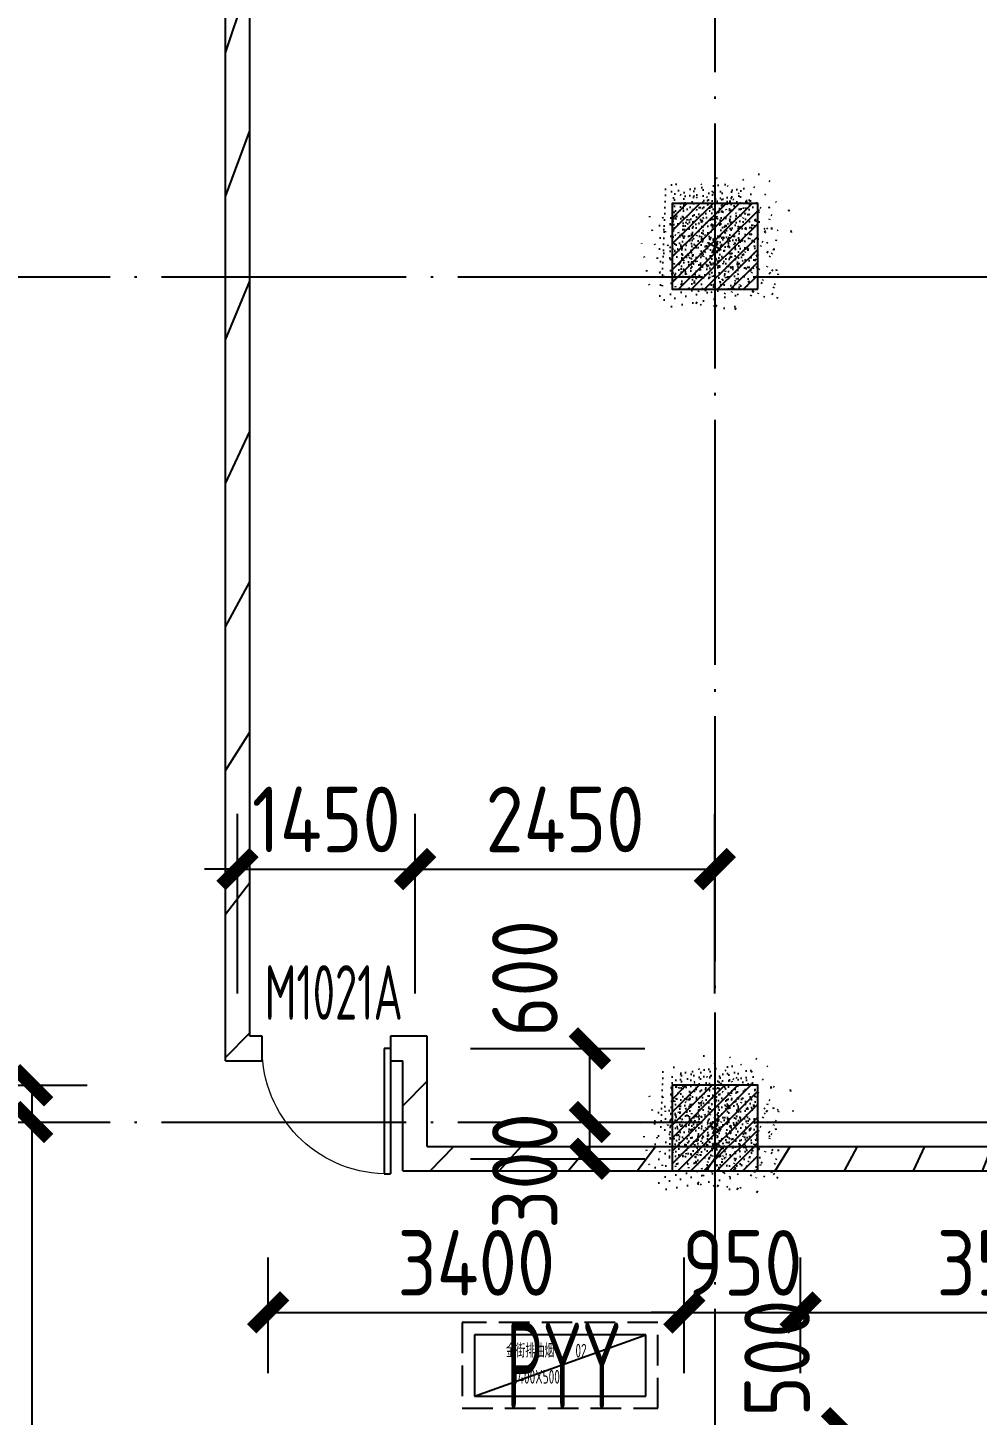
# Model space of a CAD drawing. Header units: inches. Extents: x 0 to 1813292486, y 0 to 3473589894.
# Drawn here: x 600509471 to 600517229, y 3473218124 to 3473229453 of the extents above; entities that cross this region are included whole.
import ezdxf
from ezdxf.xclip import XClip

# ---------------------------------------------------------------- set-up
doc = ezdxf.new("R2010")
doc.units = ezdxf.units.IN
doc.header["$LTSCALE"] = 1000
doc.header["$MEASUREMENT"] = 0
doc.header["$XCLIPFRAME"] = 2
doc.linetypes.add('AX-MALL-GIRD-200$0$DOTE', pattern=[2.4200000000000004, 2, -0.2, 0.02, -0.2])
doc.linetypes.add('AX-MALL-WALL-P02-QT$0$DASH', pattern=[0.35, 0.25, -0.1])
for name, color, linetype in [('A-Anno-Note', 241, 'Continuous'), ('AX-MALL-DIM-P02$0$A-Anno-Dims', 3, 'Continuous'), ('AX-MALL-DIM-P02$0$A-Detl-Thin', 131, 'Continuous'), ('AX-MALL-GIRD-200$0$A-Grid', 222, 'AX-MALL-GIRD-200$0$DOTE'), ('AX-MALL-P02-200$0$A-Anno-Note', 241, 'Continuous'), ('AX-MALL-WALL-P02$0$A-Anno-Note', 241, 'Continuous'), ('AX-MALL-WALL-P02-QT$0$A-Accs', 181, 'Continuous'), ('AX-MALL-WALL-P02-QT$0$A-Detl-Patt', 8, 'Continuous'), ('AX-MALL-WALL-P02-QT$0$A-Detl-Thin', 131, 'Continuous'), ('AX-MALL-WALL-P02-QT$0$A-Wall', 2, 'Continuous'), ('AX-MALL-WALL-P02-QT$0$A-Wall-Patt', 13, 'Continuous'), ('AX-MALL-WALL-P02-QT$0$A-Wind', 4, 'Continuous'), ('AX-MALL-WORD-P02$0$A-Wind-Iden', 11, 'Continuous'), ('AX-MALL-ZTKD-P02$0$A-Anno-Note', 241, 'Continuous'), ('MX-MALL-P02-LG$0$M-VT-DUCT-FLG', 40, 'Continuous'), ('MX-MALL-P02-LG$0$M-VT-DUCT-KED', 170, 'Continuous'), ('MX-MALL-P02-LG$0$M-VT-TEXT', 21, 'Continuous'), ('SX-MALL-WALL-L-1F~2F$0$S-COLU', 30, 'Continuous'), ('SX-MALL-WALL-L-1F~2F$0$S-PATT-WALL', 83, 'Continuous'), ('SX-MALL-WALL-L-1F~2F$0$单形心', 4, 'Continuous')]:
    doc.layers.add(name, color=color, linetype=linetype)
doc.styles.add('AX-MALL-DIM-P02$0$_TCH_DIM_T3', font='gbenor.shx')
doc.styles.add('AX-MALL-WALL-P02-QT$0$STANDARD', font='gbenor.shx', dxfattribs={"bigfont": 'gbcbig.shx'})
doc.styles.add('AX-MALL-WORD-P02$0$_TCH_WINDOW', font='gbenor.shx', dxfattribs={"bigfont": 'gbcbig.shx'})
doc.styles.add('MX-MALL-P02-LG$0$_THVAC_WIN', font='gbenor.shx', dxfattribs={"bigfont": 'gbcbig.shx'})
doc.dimstyles.new('AX-MALL-DIM-P02$0$_TCH_ARCH&&180', dxfattribs={"dimtxt": 535.5, "dimasz": 270, "dimexe": 450, "dimexo": 450, "dimgap": 137.25, "dimtad": 1, "dimdec": 0, "dimzin": 0, "dimdsep": 46, "dimtxsty": 'AX-MALL-DIM-P02$0$_TCH_DIM_T3', "dimblk": 'AX-MALL-DIM-P02$0$_ArchTick', "dimcen": 0.09, "dimclrt": 7, "dimazin": 2, "dimtfac": 1, "dimtdec": 0, "dimtix": 1, "dimtmove": 2, "dimatfit": 3, "dimfxl": 500, "dimtolj": 1, "dimtzin": 0, "dimarcsym": 0})
pattern_1 = [(45, (0, 359.0227), (-353.55353201463, 353.55353201463), [])]

# ---------------------------------------------------------------- blocks, each defined once
blk = doc.blocks.new('AX-MALL-WORD-P02')
at = {"layer": 'AX-MALL-WORD-P02$0$A-Wind-Iden', "style": 'AX-MALL-WORD-P02$0$_TCH_WINDOW', "width": 0.7}
blk.add_text('M1021A', height=446.25, rotation=339.5681612302259, dxfattribs=at).set_placement((600322210.7077367, 3473104485.871623))
blk = doc.blocks.new('AX-MALL-GIRD-200')
at = {"layer": 'AX-MALL-GIRD-200$0$A-Grid'}
for p, q in [((600354402.324564, 3473180360.198888), (600315672.785615, 3473076396.471807)), ((600223757.4145118, 3473147635.412487), (600581653.41861, 3473014308.649205)), ((600221348.6739725, 3473141169.504273), (600579244.6780716, 3473007842.740992))]:
    blk.add_line(p, q, dxfattribs=at)
blk = doc.blocks.new('AX-MALL-WALL-P02-QT$0$tj')
at = {"layer": 'AX-MALL-WALL-P02-QT$0$A-Detl-Patt'}
h = blk.add_hatch(dxfattribs=at)
h.set_pattern_fill('STEEL', color=256, scale=100.0000000000001, angle=50.43183869082386)
h.set_pattern_definition([(75.00000000004839, (-14278.19445574284, 156289.8254051208), (-153.3407249234246, 41.08752340989569), []), (75.00000000004839, (-14317.88195610046, 156358.5661673546), (-153.3407249234246, 41.08752340989569), [])])
edge = h.paths.add_edge_path()
edge.add_line((88101.273016572, 47666.64152574539), (87883.93542659283, 47459.84604215622))
edge.add_line((87883.93542659283, 47459.84604215622), (91571.54751467705, 43584.64122533798))
edge.add_arc((262949.389629302, 558937.705083496), 543101.4133620498, 251.6057364187558, 260.0288666978238)
edge.add_arc((172180.8466627672, -2862.146247219684), 27099.9982179492, 64.7128659603706, 96.9316049602786, ccw=False)
edge.add_arc((262948.9730309481, 558936.3205539446), 543099.9677998082, 261.6155114784545, 271.7251478115656)
edge.add_line((279298.9759148359, 16082.51663446426), (279298.9759315252, 16382.65274763107))
edge.add_arc((262948.9742454757, 558936.3204835369), 542799.9676941936, 261.62020364125146, 271.7261014454634, ccw=False)
edge.add_arc((172180.8456921196, -2862.14609140989), 27400.00151046549, 64.80631838577902, 96.83815911678944)
edge.add_arc((262949.394896181, 558937.7037490648), 542801.4137571028, 251.6136389015772, 260.02417327084333, ccw=False)
edge.add_line((91737.26096642017, 43845.69257831573), (88101.273016572, 47666.64152574539))
blk = doc.blocks.new('SX-MALL-WALL-L-1F~2F$0$BANWANG_XINGXIN')
at = {"color": 0}
for points in [[(0.7071067811865476, 0.7071067811865475), (-0.7071067811865477, -0.7071067811865475)], [(-0.7071067811865475, 0.7071067811865476), (0.7071067811865474, -0.7071067811865477)]]:
    blk.add_lwpolyline(points, dxfattribs=at)
blk = doc.blocks.new('SX-MALL-WALL-L-1F~2F')
at = {"layer": 'SX-MALL-WALL-L-1F~2F$0$S-PATT-WALL'}
h = blk.add_hatch(dxfattribs=at)
h.set_pattern_fill('钢筋混凝土', color=256, scale=15, pattern_type=2)
h.set_pattern_definition([(24.56816131876918, (600332935.7891504, 3473134121.862035), (-31.18316060756021, 68.21004687377882), []), (29.56816131876925, (600332935.7891504, 3473134121.862035), (97.53445422577846, -46.37920049590846), [11.25, -123.75]), (334.5681613187692, (600332935.7891504, 3473134121.862035), (19.88439775835759, 112.9961142864107), [9, -99]), (80.01956131876923, (600332943.9170215, 3473134117.997102), (117.4189029535321, 66.61682170576017), [9.5610285, -105.1713168]), (25.75236131876919, (600332946.2619354, 3473134149.974679), (141.3476152674957, -79.15081590010527), [16.87499999999951, -185.624999999996]), (76.20376131876925, (600332958.040899, 3473134143.37877), (182.3878362713222, 87.98253900728311), [14.3415432, -157.75695]), (330.7523613187692, (600332946.2619354, 3473134149.974679), (182.387767611897, 87.98268144025062), [13.49999999999975, -148.499999999996]), (0.5681613187692669, (600332957.7000613, 3473134137.710125), (62.82047321120105, -87.84980446922418), [11.25, -123.75]), (305.5681613187692, (600332957.7000613, 3473134137.710125), (72.17288940056439, 89.18848105901375), [9, -99]), (51.01956131876926, (600332962.935096, 3473134130.389305), (134.9933625470349, 1.33857134020591), [9.5610285, -105.1713168]), (17.06816131876921, (600332935.7891504, 3473134121.862035), (19.14085714793764, 46.15589493924091), [0.75, -97.8, 0.75, -100.5, 0.75, -99.375]), (347.0681613187692, (600332935.7891504, 3473134121.862035), (57.63084699394109, 41.66442757030211), [0.75, -57.3, 0.75, -95.55, 0.75, -37.875]), (307.0681613187692, (600332904.4435519, 3473134133.53919), (73.85474001336534, -31.12342331039777), [0.75, -37.5, 0.75, -117, 0.75, -155.25]), (297.0681613187692, (600332890.3872297, 3473134138.775582), (87.2164167648191, -16.46683781742514), [0.75, -48.75, 0.75, -77.69999999999999, 0.75, -110.25])])
h.paths.add_polyline_path([(600328068.9649097, 3473108669.585596), (600328313.3298917, 3473109325.547298), (600327657.3681889, 3473109569.912281), (600327413.0032068, 3473108913.950578)])
h = blk.add_hatch(dxfattribs=at)
h.set_pattern_fill('钢筋混凝土', color=256, scale=15, pattern_type=2)
h.set_pattern_definition([(24.56816131876918, (600332831.0612959, 3473133840.735579), (-31.18316060756021, 68.21004687377882), []), (29.56816131876925, (600332831.0612959, 3473133840.735579), (97.53445422577846, -46.37920049590846), [11.25, -123.75]), (334.5681613187692, (600332831.0612959, 3473133840.735579), (19.88439775835759, 112.9961142864107), [9, -99]), (80.01956131876923, (600332839.189167, 3473133836.870646), (117.4189029535321, 66.61682170576017), [9.5610285, -105.1713168]), (25.75236131876919, (600332841.5340809, 3473133868.848223), (141.3476152674957, -79.15081590010527), [16.87499999999951, -185.6249999999961]), (76.20376131876925, (600332853.3130445, 3473133862.252315), (182.3878362713222, 87.98253900728311), [14.3415432, -157.75695]), (330.7523613187692, (600332841.5340809, 3473133868.848223), (182.387767611897, 87.98268144025062), [13.49999999999975, -148.4999999999961]), (0.5681613187692669, (600332852.9722068, 3473133856.58367), (62.82047321120105, -87.84980446922418), [11.25, -123.75]), (305.5681613187692, (600332852.9722068, 3473133856.58367), (72.17288940056439, 89.18848105901375), [9, -99]), (51.01956131876926, (600332858.2072415, 3473133849.262849), (134.9933625470349, 1.33857134020591), [9.5610285, -105.1713168]), (17.06816131876921, (600332831.0612959, 3473133840.735579), (19.14085714793764, 46.15589493924091), [0.75, -97.8, 0.75, -100.5, 0.75, -99.375]), (347.0681613187692, (600332831.0612959, 3473133840.735579), (57.63084699394109, 41.66442757030211), [0.75, -57.3, 0.75, -95.55, 0.75, -37.875]), (307.0681613187692, (600332799.7156974, 3473133852.412734), (73.85474001336534, -31.12342331039777), [0.75, -37.5, 0.75, -117, 0.75, -155.25]), (297.0681613187692, (600332785.6593752, 3473133857.649127), (87.2164167648191, -16.46683781742514), [0.75, -48.75, 0.75, -77.69999999999999, 0.75, -110.25])])
h.paths.add_polyline_path([(600325555.4965162, 3473101922.550926), (600325799.8614982, 3473102578.512629), (600325143.8997954, 3473102822.877611), (600324899.5348134, 3473102166.915909)])
at = {"layer": 'SX-MALL-WALL-L-1F~2F$0$S-COLU'}
for points in [[(600328068.9649097, 3473108669.585596), (600328313.3298917, 3473109325.547298), (600327657.3681889, 3473109569.912281), (600327413.0032068, 3473108913.950578)], [(600325555.4965162, 3473101922.550926), (600325799.8614982, 3473102578.512629), (600325143.8997954, 3473102822.877611), (600324899.5348134, 3473102166.915909)]]:
    blk.add_lwpolyline(points, close=True, dxfattribs=at)
at = {"layer": 'SX-MALL-WALL-L-1F~2F$0$单形心', "xscale": 50, "yscale": 50, "zscale": 50}
for p in [(600327863.1665493, 3473109119.748938), (600325349.6981559, 3473102372.714269)]:
    blk.add_blockref('SX-MALL-WALL-L-1F~2F$0$BANWANG_XINGXIN', p, dxfattribs=at)
blk = doc.blocks.new('SX-MALL-WALL-L-2F~3F')
ref = blk.add_blockref('SX-MALL-WALL-L-1F~2F', (0, 0))
XClip(ref).set_block_clipping_path([(600349769.7341375, 3473074679.418533), (600357001.7302529, 3473071985.287766), (600356499.8725733, 3473070638.124951), (600359302.5086629, 3473069594.060767), (600362345.1765132, 3473077761.653201), (600381551.4312518, 3473070606.759726), (600391553.7259278, 3473066880.611454), (600387749.827644, 3473056669.608357), (600391632.1759799, 3473055223.319679), (600395635.5522461, 3473065969.791956), (600406982.2408491, 3473061742.817497), (600403058.8006672, 3473051210.921831), (600412723.2437257, 3473047610.6332), (600445093.3740637, 3473134503.466942), (600393055.2444371, 3473153889.197227), (600387463.4997383, 3473138878.984498), (600380158.3525343, 3473141600.366193), (600382830.751978, 3473148774.027779), (600388210.8522022, 3473146769.782572), (600390696.2253517, 3473153441.399696), (600277474.697425, 3473195619.741203), (600273446.9822528, 3473184807.934726), (600257129.111771, 3473190886.82031), (600241575.9633431, 3473149136.690594), (600258197.8999482, 3473142944.531458), (600255239.7303221, 3473135003.762026), (600263182.3271956, 3473132044.911624), (600260741.6763649, 3473125493.34496), (600269350.4970673, 3473122286.306632), (600271511.1407766, 3473128086.235537), (600286270.1853781, 3473122588.058336), (600284109.5416689, 3473116788.129431), (600282580.7823727, 3473112684.400902), (600291840.7574171, 3473109234.788475), (600290827.7957876, 3473106515.642598), (600293360.405141, 3473105572.171298), (600294731.2544166, 3473109252.0137), (600323175.4764534, 3473098655.706329), (600321336.3302773, 3473093718.790065), (600344750.773286, 3473084996.222976), (600341987.4689643, 3473077578.540671), (600344583.6790427, 3473076611.376234), (600346015.5062013, 3473080454.904757), (600351201.5612961, 3473078522.947055)])
blk = doc.blocks.new('SX-MALL-WALL-2F~3F')
blk.add_blockref('SX-MALL-WALL-L-2F~3F', (0, 0))
blk = doc.blocks.new('MX-MALL-P02-LG')
at = {"layer": 'MX-MALL-P02-LG$0$M-VT-DUCT-FLG'}
blk.add_line((600322744.2416881, 3473101008.648905), (600324230.7115095, 3473100988.463013), dxfattribs=at)
at = {"layer": 'MX-MALL-P02-LG$0$M-VT-DUCT-KED'}
for p, q in [((600322918.7881042, 3473101477.192978), (600322744.2416881, 3473101008.648905)), ((600324230.7115095, 3473100988.463013), (600322918.7881042, 3473101477.192978)), ((600322744.2416881, 3473101008.648905), (600324056.1650934, 3473100519.91894)), ((600324056.1650934, 3473100519.91894), (600324230.7115095, 3473100988.463013))]:
    blk.add_line(p, q, dxfattribs=at)
at = {"layer": 'MX-MALL-P02-LG$0$M-VT-TEXT', "style": 'MX-MALL-P02-LG$0$_THVAC_WIN', "width": 0.7}
for s, p in [('金街排油烟', (600323096.2070265, 3473101212.999603, -18000)), ('1400X500', (600323080.5350199, 3473100991.241055, -18000)), ('02', (600323627.6190388, 3473101015.033035, -18000))]:
    blk.add_text(s, height=112.6582278481013, rotation=339.5681613187875, dxfattribs=at).set_placement(p)
blk = doc.blocks.new('AX-MALL-WALL-P02-QT$0$$DorLib2D$00000001')
for p, q in [((0.45, 0.9750000000000001), (0.5000000000000002, 0.9750000000000001)), ((0.45, 0), (0.45, 0.9750000000000001)), ((0.5, 0), (0.5, 0.9750000000000001)), ((0.5, 0), (0.45, 0))]:
    blk.add_line(p, q)
at = {"lineweight": 13}
blk.add_arc((0.475, 0), 0.975, 91.4692835813538, 180, dxfattribs=at)
blk = doc.blocks.new('AX-MALL-WALL-P02-QT')
at = {"layer": 'AX-MALL-WALL-P02-QT$0$A-Wall-Patt'}
h = blk.add_hatch(dxfattribs=at)
h.set_pattern_fill('普通砖', color=256, scale=200, style=0)
h.set_pattern_definition(pattern_1)
h.paths.add_polyline_path([(600321793.34663, 3473104284.484091), (600322050.5828254, 3473104402.083154), (600326658.608204, 3473116771.646693), (600326401.3720084, 3473116654.04763)])
h = blk.add_hatch(dxfattribs=at)
h.set_pattern_fill('普通砖', color=256, scale=200, style=0)
h.set_pattern_definition(pattern_1)
h.paths.add_polyline_path([(600321793.34663, 3473104284.484091), (600322074.4730735, 3473104179.756242), (600322144.2916397, 3473104367.173871), (600322050.5828254, 3473104402.083154)])
h = blk.add_hatch(dxfattribs=at)
h.set_pattern_fill('普通砖', color=256, scale=200, style=0)
h.set_pattern_definition(pattern_1)
h.paths.add_polyline_path([(600323409.3606383, 3473103895.898548), (600323128.2341936, 3473104000.626398), (600323058.4156274, 3473103813.208769), (600323152.1244428, 3473103778.299485)])
h = blk.add_hatch(dxfattribs=at)
h.set_pattern_fill('普通砖', color=256, scale=200, style=0)
h.set_pattern_definition(pattern_1)
h.paths.add_polyline_path([(600322837.9408942, 3473102934.920153), (600323095.1770898, 3473103052.519216), (600323409.3606383, 3473103895.898548), (600323152.1244428, 3473103778.299485)])
h = blk.add_hatch(dxfattribs=at)
h.set_pattern_fill('普通砖', color=256, scale=200, style=0)
h.set_pattern_definition(pattern_1)
h.paths.add_polyline_path([(600323095.1770898, 3473103052.519216), (600322837.9408942, 3473102934.920153), (600330147.2284392, 3473100211.996067), (600330217.0470055, 3473100399.413696)])
at = {"layer": 'AX-MALL-WALL-P02-QT$0$A-Detl-Thin', "linetype": 'AX-MALL-WALL-P02-QT$0$DASH'}
blk.add_lwpolyline([(600322615.6235902, 3473100949.849374), (600324114.9646257, 3473100391.300843), (600324359.3296074, 3473101047.262545), (600322859.9885718, 3473101605.811076)], close=True, dxfattribs=at)
at = {"layer": 'AX-MALL-WALL-P02-QT$0$A-Wall'}
for p, q in [((600322050.5828254, 3473104402.083154), (600326658.608204, 3473116771.646693)), ((600321793.34663, 3473104284.484091), (600326401.3720084, 3473116654.04763)), ((600322144.2916397, 3473104367.173871), (600322050.5828254, 3473104402.083154)), ((600322074.4730735, 3473104179.756242), (600322144.2916397, 3473104367.173871)), ((600321793.34663, 3473104284.484091), (600322074.4730735, 3473104179.756242)), ((600323128.2341936, 3473104000.626398), (600323058.4156274, 3473103813.208769)), ((600323409.3606383, 3473103895.898548), (600323128.2341936, 3473104000.626398)), ((600323058.4156274, 3473103813.208769), (600323152.1244428, 3473103778.299485)), ((600323095.1770898, 3473103052.519216), (600323409.3606383, 3473103895.898548)), ((600322837.9408942, 3473102934.920153), (600323152.1244428, 3473103778.299485)), ((600323095.1770898, 3473103052.519216), (600330217.0470055, 3473100399.413696)), ((600322837.9408942, 3473102934.920153), (600330147.2284392, 3473100211.996067))]:
    blk.add_line(p, q, dxfattribs=at)
at = {"layer": 'AX-MALL-WALL-P02-QT$0$A-Detl-Thin'}
for name in ['MX-MALL-P02-LG', 'SX-MALL-WALL-2F~3F']:
    blk.add_blockref(name, (0, 0), dxfattribs=at)
at = {"layer": 'AX-MALL-WALL-P02-QT$0$A-Detl-Thin', "rotation": 339.5681613091762}
blk.add_blockref('AX-MALL-WALL-P02-QT$0$tj', (600144118.6961328, 3473128496.287411), dxfattribs=at)
at = {"layer": 'AX-MALL-WALL-P02-QT$0$A-Wind'}
blk.add_blockref('AX-MALL-GIRD-200', (0, 0), dxfattribs=at)
at = {"layer": 'AX-MALL-WALL-P02-QT$0$A-Wind', "xscale": 1050, "yscale": -1050, "zscale": 200, "rotation": 339.5681613060831}
blk.add_blockref('AX-MALL-WALL-P02-QT$0$$DorLib2D$00000001', (600322601.3536335, 3473104090.19132), dxfattribs=at)
at = {"layer": 'AX-MALL-WALL-P02-QT$0$A-Accs', "style": 'AX-MALL-WALL-P02-QT$0$STANDARD', "width": 0.6}
blk.add_text('PYY', height=699.9999999999998, rotation=339.5681613092246, dxfattribs=at).set_placement((600322955.75843, 3473100823.139166, 2999.999999999999))
blk = doc.blocks.new('AX-MALL-WALL-P02')
at = {"layer": 'AX-MALL-WALL-P02$0$A-Anno-Note'}
blk.add_blockref('AX-MALL-WORD-P02', (0, 0), dxfattribs=at)
blk.add_blockref('AX-MALL-WALL-P02-QT', (0, 0), dxfattribs=at)
blk = doc.blocks.new('AX-MALL-ZTKD-P02')
at = {"layer": 'AX-MALL-ZTKD-P02$0$A-Anno-Note'}
blk.add_blockref('AX-MALL-GIRD-200', (0, 0), dxfattribs=at)
blk = doc.blocks.new('AX-MALL-DIM-P02$0$_ArchTick')
at = {"color": 0, "linetype": 'ByBlock', "const_width": 0.4}
blk.add_lwpolyline([(-0.5, -0.5), (0.5, 0.5)], dxfattribs=at)
blk = doc.blocks.new('*D629')
at = {"layer": 'AX-MALL-DIM-P02$0$A-Anno-Dims', "color": 0, "lineweight": -2, "transparency": 16777216}
for p, q in [((600318005.5483339, 3473102280.716551), (600319618.1282483, 3473101679.983029)), ((600317241.5182161, 3473096589.381447), (600319196.4385982, 3473101837.074846)), ((600316050.6279519, 3473097033.023152), (600317663.2078663, 3473096432.28963))]:
    blk.add_line(p, q, dxfattribs=at)
at = {"layer": 'AX-MALL-DIM-P02$0$A-Anno-Dims', "color": 0, "lineweight": -2, "transparency": 16777216, "xscale": 270, "yscale": 270, "zscale": 270}
for p, rotation in [((600319196.4385982, 3473101837.074846), 69.56815548593562), ((600317241.5182161, 3473096589.381447), 249.5681554859356)]:
    blk.add_blockref('AX-MALL-DIM-P02$0$_ArchTick', p, dxfattribs=dict(at, rotation=rotation))
at = {"layer": 'AX-MALL-DIM-P02$0$A-Anno-Dims', "color": 7, "transparency": 16777216, "insert": (600317839.4577216, 3473099354.610782), "char_height": 535.5, "attachment_point": 5, "rotation": 69.56815548593562, "style": 'AX-MALL-DIM-P02$0$_TCH_DIM_T3'}
blk.add_mtext('\\A1;5600', dxfattribs=at)
blk = doc.blocks.new('*D630')
at = {"layer": 'AX-MALL-DIM-P02$0$A-Anno-Dims', "color": 0, "lineweight": -2, "transparency": 16777216}
for p, q in [((600318948.0992774, 3473104810.854562), (600320560.6791918, 3473104210.121039)), ((600319196.4385983, 3473101837.074846), (600320138.9895416, 3473104367.212856)), ((600318005.5483339, 3473102280.716552), (600319618.1282485, 3473101679.983029))]:
    blk.add_line(p, q, dxfattribs=at)
at = {"layer": 'AX-MALL-DIM-P02$0$A-Anno-Dims', "color": 0, "lineweight": -2, "transparency": 16777216, "xscale": 270, "yscale": 270, "zscale": 270}
for p, rotation in [((600320138.9895416, 3473104367.212856), 69.56815548604376), ((600319196.4385983, 3473101837.074846), 249.5681554860438)]:
    blk.add_blockref('AX-MALL-DIM-P02$0$_ArchTick', p, dxfattribs=dict(at, rotation=rotation))
at = {"layer": 'AX-MALL-DIM-P02$0$A-Anno-Dims', "color": 7, "transparency": 16777216, "insert": (600319288.1933842, 3473103243.526487), "char_height": 535.5, "attachment_point": 5, "rotation": 69.56815548604376, "style": 'AX-MALL-DIM-P02$0$_TCH_DIM_T3'}
blk.add_mtext('\\A1;2700', dxfattribs=at)
blk = doc.blocks.new('*D631')
at = {"layer": 'AX-MALL-DIM-P02$0$A-Anno-Dims', "color": 0, "lineweight": -2, "transparency": 16777216}
for p, q in [((600319052.8225553, 3473105091.968646), (600320665.4024696, 3473104491.235123)), ((600318948.0992774, 3473104810.854561), (600320560.6791916, 3473104210.121038)), ((600320138.9895415, 3473104367.212855), (600320243.7128196, 3473104648.326941))]:
    blk.add_line(p, q, dxfattribs=at)
at = {"layer": 'AX-MALL-DIM-P02$0$A-Anno-Dims', "color": 0, "lineweight": -2, "transparency": 16777216, "xscale": 270, "yscale": 270, "zscale": 270}
for p, rotation in [((600320243.7128196, 3473104648.326941), 69.56815547999807), ((600320138.9895415, 3473104367.212855), 249.5681554799981)]:
    blk.add_blockref('AX-MALL-DIM-P02$0$_ArchTick', p, dxfattribs=dict(at, rotation=rotation))
at = {"layer": 'AX-MALL-DIM-P02$0$A-Anno-Dims', "color": 7, "transparency": 16777216, "insert": (600319945.7827321, 3473105369.662831), "char_height": 535.5, "attachment_point": 5, "rotation": 69.56815547999807, "style": 'AX-MALL-DIM-P02$0$_TCH_DIM_T3'}
blk.add_mtext('\\A1;300', dxfattribs=at)
blk = doc.blocks.new('*D638')
at = {"layer": 'AX-MALL-DIM-P02$0$A-Anno-Dims', "color": 0, "lineweight": -2, "transparency": 16777216}
for p, q in [((600324507.2919317, 3473099538.485682), (600325714.8908787, 3473099088.619641)), ((600325293.2012126, 3473099245.711415), (600325387.4562771, 3473099498.725214)), ((600324420.0187259, 3473099304.213651), (600325627.6176727, 3473098854.347609)), ((600325205.9280066, 3473099011.439383), (600325293.2012126, 3473099245.711415)), ((600325205.9280066, 3473099011.439383), (600325111.6729422, 3473098758.425583))]:
    blk.add_line(p, q, dxfattribs=at)
at = {"layer": 'AX-MALL-DIM-P02$0$A-Anno-Dims', "color": 0, "lineweight": -2, "transparency": 16777216, "xscale": 270, "yscale": 270, "zscale": 270}
for p, rotation in [((600325293.2012126, 3473099245.711415), 249.5681613298884), ((600325205.9280066, 3473099011.439383), 69.56816132988837)]:
    blk.add_blockref('AX-MALL-DIM-P02$0$_ArchTick', p, dxfattribs=dict(at, rotation=rotation))
at = {"layer": 'AX-MALL-DIM-P02$0$A-Anno-Dims', "color": 7, "transparency": 16777216, "insert": (600324478.4595753, 3473099469.191423), "char_height": 535.5, "attachment_point": 5, "rotation": 69.56816132988835, "style": 'AX-MALL-DIM-P02$0$_TCH_DIM_T3'}
blk.add_mtext('\\A1;250', dxfattribs=at)
blk = doc.blocks.new('*D639')
at = {"layer": 'AX-MALL-DIM-P02$0$A-Anno-Dims', "color": 0, "lineweight": -2, "transparency": 16777216}
for p, q in [((600324681.8383474, 3473100007.029756), (600325889.4372945, 3473099557.163714)), ((600325293.2012125, 3473099245.711414), (600325467.7476283, 3473099714.255488)), ((600324507.2919316, 3473099538.485682), (600325714.8908787, 3473099088.61964))]:
    blk.add_line(p, q, dxfattribs=at)
at = {"layer": 'AX-MALL-DIM-P02$0$A-Anno-Dims', "color": 0, "lineweight": -2, "transparency": 16777216, "xscale": 270, "yscale": 270, "zscale": 270}
for p, rotation in [((600325467.7476283, 3473099714.255488), 69.56816133363219), ((600325293.2012125, 3473099245.711414), 249.5681613336322)]:
    blk.add_blockref('AX-MALL-DIM-P02$0$_ArchTick', p, dxfattribs=dict(at, rotation=rotation))
at = {"layer": 'AX-MALL-DIM-P02$0$A-Anno-Dims', "color": 7, "transparency": 16777216, "insert": (600325169.8174671, 3473100435.591347), "char_height": 535.5, "attachment_point": 5, "rotation": 69.56816133363219, "style": 'AX-MALL-DIM-P02$0$_TCH_DIM_T3'}
blk.add_mtext('\\A1;500', dxfattribs=at)
blk = doc.blocks.new('*D640')
at = {"layer": 'AX-MALL-DIM-P02$0$A-Anno-Dims', "color": 0, "lineweight": -2, "transparency": 16777216}
for p, q in [((600323437.8343146, 3473104258.788682), (600323949.3754675, 3473105631.945354)), ((600323792.2836933, 3473105210.255688), (600326088.1496522, 3473104354.978251)), ((600325733.7002735, 3473103403.511244), (600326245.2414265, 3473104776.667916))]:
    blk.add_line(p, q, dxfattribs=at)
at = {"layer": 'AX-MALL-DIM-P02$0$A-Anno-Dims', "color": 0, "lineweight": -2, "transparency": 16777216, "xscale": 270, "yscale": 270, "zscale": 270}
for p, rotation in [((600323792.2836933, 3473105210.255688), 159.568161304317), ((600326088.1496522, 3473104354.978251), 339.568161304317)]:
    blk.add_blockref('AX-MALL-DIM-P02$0$_ArchTick', p, dxfattribs=dict(at, rotation=rotation))
at = {"layer": 'AX-MALL-DIM-P02$0$A-Anno-Dims', "color": 7, "transparency": 16777216, "insert": (600325081.5992697, 3473105162.137669), "char_height": 535.5, "attachment_point": 5, "rotation": 339.568161304317, "style": 'AX-MALL-DIM-P02$0$_TCH_DIM_T3'}
blk.add_mtext('\\A1;2450', dxfattribs=at)
blk = doc.blocks.new('*D641')
at = {"layer": 'AX-MALL-DIM-P02$0$A-Anno-Dims', "color": 0, "lineweight": -2, "transparency": 16777216}
for p, q in [((600322079.0565014, 3473104764.973288), (600322590.5976541, 3473106138.12996)), ((600322433.5058799, 3473105716.440294), (600322180.4920802, 3473105810.695358)), ((600322433.5058799, 3473105716.440294), (600323792.2836931, 3473105210.255688)), ((600323437.8343146, 3473104258.788682), (600323949.3754673, 3473105631.945354)), ((600323792.2836931, 3473105210.255688), (600324045.2974927, 3473105116.000623))]:
    blk.add_line(p, q, dxfattribs=at)
at = {"layer": 'AX-MALL-DIM-P02$0$A-Anno-Dims', "color": 0, "lineweight": -2, "transparency": 16777216, "xscale": 270, "yscale": 270, "zscale": 270}
for p, rotation in [((600322433.5058799, 3473105716.440294), 339.5681613093719), ((600323792.2836931, 3473105210.255688), 159.5681613093719)]:
    blk.add_blockref('AX-MALL-DIM-P02$0$_ArchTick', p, dxfattribs=dict(at, rotation=rotation))
at = {"layer": 'AX-MALL-DIM-P02$0$A-Anno-Dims', "color": 7, "transparency": 16777216, "insert": (600323254.2773833, 3473105842.86869), "char_height": 535.5, "attachment_point": 5, "rotation": 339.56816130937193, "style": 'AX-MALL-DIM-P02$0$_TCH_DIM_T3'}
blk.add_mtext('\\A1;1450', dxfattribs=at)
blk = doc.blocks.new('*D644')
at = {"layer": 'AX-MALL-DIM-P02$0$A-Anno-Dims', "color": 0, "lineweight": -2, "transparency": 16777216}
for p, q in [((600323494.8201313, 3473103117.067552), (600324831.3543622, 3473102619.169333)), ((600323390.0922815, 3473102835.941106), (600324726.6265123, 3473102338.042887)), ((600324304.9368461, 3473102495.134661), (600324409.6646961, 3473102776.261107))]:
    blk.add_line(p, q, dxfattribs=at)
at = {"layer": 'AX-MALL-DIM-P02$0$A-Anno-Dims', "color": 0, "lineweight": -2, "transparency": 16777216, "xscale": 270, "yscale": 270, "zscale": 270}
for p, rotation in [((600324409.6646961, 3473102776.261107), 69.5681613117912), ((600324304.9368461, 3473102495.134661), 249.5681613117912)]:
    blk.add_blockref('AX-MALL-DIM-P02$0$_ArchTick', p, dxfattribs=dict(at, rotation=rotation))
at = {"layer": 'AX-MALL-DIM-P02$0$A-Anno-Dims', "color": 7, "transparency": 16777216, "insert": (600323772.4337574, 3473102586.794141), "char_height": 535.5, "attachment_point": 5, "rotation": 69.56816131179119, "style": 'AX-MALL-DIM-P02$0$_TCH_DIM_T3'}
blk.add_mtext('\\A1;300', dxfattribs=at)
blk = doc.blocks.new('*D645')
at = {"layer": 'AX-MALL-DIM-P02$0$A-Anno-Dims', "color": 0, "lineweight": -2, "transparency": 16777216}
for p, q in [((600323704.2758298, 3473103679.320438), (600325040.8100605, 3473103181.422219)), ((600324409.6646962, 3473102776.261107), (600324619.1203945, 3473103338.513994)), ((600323494.8201317, 3473103117.067552), (600324831.3543622, 3473102619.169333))]:
    blk.add_line(p, q, dxfattribs=at)
at = {"layer": 'AX-MALL-DIM-P02$0$A-Anno-Dims', "color": 0, "lineweight": -2, "transparency": 16777216, "xscale": 270, "yscale": 270, "zscale": 270}
for p, rotation in [((600324619.1203945, 3473103338.513994), 69.56816130740627), ((600324409.6646962, 3473102776.261107), 249.5681613074063)]:
    blk.add_blockref('AX-MALL-DIM-P02$0$_ArchTick', p, dxfattribs=dict(at, rotation=rotation))
at = {"layer": 'AX-MALL-DIM-P02$0$A-Anno-Dims', "color": 7, "transparency": 16777216, "insert": (600324321.1902336, 3473104059.849853), "char_height": 535.5, "attachment_point": 5, "rotation": 69.56816130740626, "style": 'AX-MALL-DIM-P02$0$_TCH_DIM_T3'}
blk.add_mtext('\\A1;600', dxfattribs=at)
blk = doc.blocks.new('*D667')
at = {"layer": 'AX-MALL-DIM-P02$0$A-Anno-Dims', "color": 0, "lineweight": -2, "transparency": 16777216}
for p, q in [((600321231.1407602, 3473101772.726827), (600321561.0143526, 3473102658.223764)), ((600321403.9225783, 3473102236.534098), (600324590.0222772, 3473101049.61847)), ((600324417.2404588, 3473100585.811199), (600324747.1140515, 3473101471.308136))]:
    blk.add_line(p, q, dxfattribs=at)
at = {"layer": 'AX-MALL-DIM-P02$0$A-Anno-Dims', "color": 0, "lineweight": -2, "transparency": 16777216, "xscale": 270, "yscale": 270, "zscale": 270}
for p, rotation in [((600321403.9225783, 3473102236.534098), 159.5681613047455), ((600324590.0222772, 3473101049.61847), 339.5681613047455)]:
    blk.add_blockref('AX-MALL-DIM-P02$0$_ArchTick', p, dxfattribs=dict(at, rotation=rotation))
at = {"layer": 'AX-MALL-DIM-P02$0$A-Anno-Dims', "color": 7, "transparency": 16777216, "insert": (600323138.3550247, 3473102022.596984), "char_height": 535.5, "attachment_point": 5, "rotation": 339.5681613047455, "style": 'AX-MALL-DIM-P02$0$_TCH_DIM_T3'}
blk.add_mtext('\\A1;3400', dxfattribs=at)
blk = doc.blocks.new('*D668')
at = {"layer": 'AX-MALL-DIM-P02$0$A-Anno-Dims', "color": 0, "lineweight": -2, "transparency": 16777216}
for p, q in [((600324417.2404591, 3473100585.811198), (600324747.1140517, 3473101471.308136)), ((600324590.0222772, 3473101049.61847), (600324337.0084776, 3473101143.873535)), ((600325307.4741986, 3473100254.173008), (600325637.3477912, 3473101139.669946)), ((600324590.0222772, 3473101049.61847), (600325480.2560167, 3473100717.98028)), ((600325480.2560167, 3473100717.98028), (600325733.2698164, 3473100623.725215))]:
    blk.add_line(p, q, dxfattribs=at)
at = {"layer": 'AX-MALL-DIM-P02$0$A-Anno-Dims', "color": 0, "lineweight": -2, "transparency": 16777216, "xscale": 270, "yscale": 270, "zscale": 270}
for p, rotation in [((600324590.0222772, 3473101049.61847), 339.5681613008309), ((600325480.2560167, 3473100717.98028), 159.5681613008308)]:
    blk.add_blockref('AX-MALL-DIM-P02$0$_ArchTick', p, dxfattribs=dict(at, rotation=rotation))
at = {"layer": 'AX-MALL-DIM-P02$0$A-Anno-Dims', "color": 7, "transparency": 16777216, "insert": (600325176.521744, 3473101263.320075), "char_height": 535.5, "attachment_point": 5, "rotation": 339.5681613008308, "style": 'AX-MALL-DIM-P02$0$_TCH_DIM_T3'}
blk.add_mtext('\\A1;950', dxfattribs=at)
blk = doc.blocks.new('*D669')
at = {"layer": 'AX-MALL-DIM-P02$0$A-Anno-Dims', "color": 0, "lineweight": -2, "transparency": 16777216}
for p, q in [((600325307.4741986, 3473100254.173009), (600325637.3477912, 3473101139.669947)), ((600325480.256017, 3473100717.98028), (600328760.0645305, 3473099496.155369)), ((600328587.2827121, 3473099032.348098), (600328917.1563047, 3473099917.845036))]:
    blk.add_line(p, q, dxfattribs=at)
at = {"layer": 'AX-MALL-DIM-P02$0$A-Anno-Dims', "color": 0, "lineweight": -2, "transparency": 16777216, "xscale": 270, "yscale": 270, "zscale": 270}
for p, rotation in [((600325480.256017, 3473100717.98028), 159.5681613046601), ((600328760.0645305, 3473099496.155369), 339.5681613046602)]:
    blk.add_blockref('AX-MALL-DIM-P02$0$_ArchTick', p, dxfattribs=dict(at, rotation=rotation))
at = {"layer": 'AX-MALL-DIM-P02$0$A-Anno-Dims', "color": 7, "transparency": 16777216, "insert": (600327261.5428705, 3473100486.588524), "char_height": 535.5, "attachment_point": 5, "rotation": 339.5681613046601, "style": 'AX-MALL-DIM-P02$0$_TCH_DIM_T3'}
blk.add_mtext('\\A1;3500', dxfattribs=at)
blk = doc.blocks.new('AX-MALL-DIM-P02')
at = {"layer": 'AX-MALL-DIM-P02$0$A-Detl-Thin'}
blk.add_blockref('AX-MALL-ZTKD-P02', (-2.384185791015625e-06, 9.5367431640625e-07), dxfattribs=at)
at = {"layer": 'AX-MALL-DIM-P02$0$A-Anno-Dims'}
for p1, p2, distance, picture, middle in [((600321921.9647272, 3473104343.283622), (600323280.7425404, 3473103837.099016), 1465.3441905512288, '*D641', (600323254.2773833, 3473105842.86869)), ((600323280.7425402, 3473103837.099016), (600325576.6084994, 3473102981.821579), 1465.3441905928441, '*D640', (600325081.5992697, 3473105162.137669)), ((600317583.8586837, 3473102437.808369), (600318526.4096272, 3473104967.946379), -1720.841290354455, '*D630', (600319288.1933842, 3473103243.526487)), ((600321074.0489858, 3473101351.037161), (600324260.1486847, 3473100164.121533), 944.9451904472816, '*D667', (600323138.3550247, 3473102022.596984)), ((600315628.9383018, 3473097190.114969), (600317583.8586837, 3473102437.808369), -1720.8412903544547, '*D629', (600317839.4577216, 3473099354.610782)), ((600324260.1486847, 3473100164.121533), (600325150.3824242, 3473099832.483343), 944.9451900004432, '*D668', (600325176.521744, 3473101263.320075)), ((600325150.3824242, 3473099832.483343), (600328430.1909378, 3473098610.658432), 944.9451900836734, '*D669', (600327261.5428705, 3473100486.588524))]:
    dim = blk.add_aligned_dim(p1=p1, p2=p2, distance=distance, dimstyle='AX-MALL-DIM-P02$0$_TCH_ARCH&&180', dxfattribs=at)
    dim.commit()
    dim.dimension.update_dxf_attribs({"geometry": picture, "text_midpoint": middle})
for base, p1, p2, angle, picture, middle in [((600320243.7128196, 3473104648.326941), (600318526.4096272, 3473104967.946379), (600318631.1329052, 3473105249.060464), 69.56815544820506, '*D631', (600319945.7827321, 3473105369.662831)), ((600324619.1203945, 3473103338.513994), (600323073.1304655, 3473103274.159326), (600323282.5861639, 3473103836.412212), 69.56816129151046, '*D645', (600324321.1902336, 3473104059.849853)), ((600324409.6646961, 3473102776.261107), (600322968.4026155, 3473102993.032881), (600323073.1304655, 3473103274.159326), 69.56816131179119, '*D644', (600323772.4337574, 3473102586.794141)), ((600325467.7476283, 3473099714.255488), (600324085.6022656, 3473099695.577457), (600324260.1486813, 3473100164.121531), 69.56816135270715, '*D639', (600325169.8174671, 3473100435.591347)), ((600325293.2012126, 3473099245.711415), (600323998.3290597, 3473099461.305425), (600324085.6022657, 3473099695.577457), 69.56816132988835, '*D638', (600324478.4595753, 3473099469.191423))]:
    dim = blk.add_linear_dim(base=base, p1=p1, p2=p2, angle=angle, dimstyle='AX-MALL-DIM-P02$0$_TCH_ARCH&&180', dxfattribs=at)
    dim.commit()
    dim.dimension.update_dxf_attribs({"geometry": picture, "text_midpoint": middle, "dimtype": 129})
blk = doc.blocks.new('AX-MALL-P02-200')
at = {"layer": 'AX-MALL-P02-200$0$A-Anno-Note'}
blk.add_blockref('AX-MALL-WALL-P02', (0, 0), dxfattribs=at)
blk.add_blockref('AX-MALL-DIM-P02', (0, 0), dxfattribs=at)

msp = doc.modelspace()

# ---------------------------------------------------------------- block references
at = {"layer": 'A-Anno-Note', "rotation": 20.43183869077545}
msp.add_blockref('AX-MALL-P02-200', (1250392458.527329, 9048125.682563305), dxfattribs=at)

doc.saveas('drawing.dxf')
